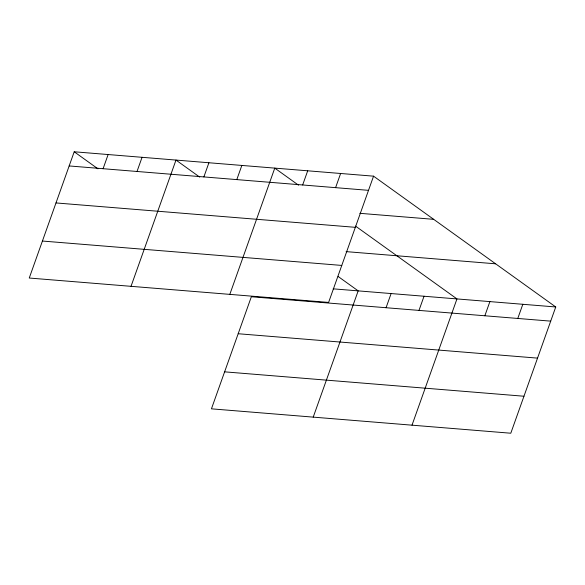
<?xml version="1.0" encoding="UTF-8"?>
<svg xmlns="http://www.w3.org/2000/svg" width="585" height="585" viewBox="0 0 585 585"><rect width="100%" height="100%" fill="white"/><g stroke="black" fill="none" stroke-linecap="round" stroke-linejoin="round"><path stroke-width="0.88" d="M74.207 151.778L29.25 278.029L328.602 302.423L373.559 176.165L74.207 151.778L97.958 168.831M103.092 168.707L108.13 154.542M137.014 171.471L142.06 157.306M131.025 286.321L175.983 160.071L199.741 177.123M203.873 176.919L208.911 162.754M236.801 179.602L241.846 165.438M229.817 294.372L274.774 168.122L298.525 185.174M302.657 184.97L307.703 170.805M335.585 187.653L340.631 173.482M313.224 417.127L358.181 290.869L338.137 276.486M386.063 307.725L391.109 293.553M418.992 310.401L424.037 296.237M412.008 425.171L456.965 298.92L355.541 226.11M484.848 315.768L489.894 301.604M517.776 318.452L522.822 304.288M373.559 176.165L555.75 306.971L510.793 433.222L211.441 408.835L251.353 296.749L550.704 321.136M69.162 165.943L368.513 190.337M359.812 213.313L433.682 219.331M55.992 202.936L355.344 227.324M346.115 251.623L495.627 263.806M42.42 241.042L341.772 265.429M333.179 288.836L555.75 306.971M238.183 333.735L537.535 358.122M224.611 371.841L523.963 396.235"/></g></svg>
